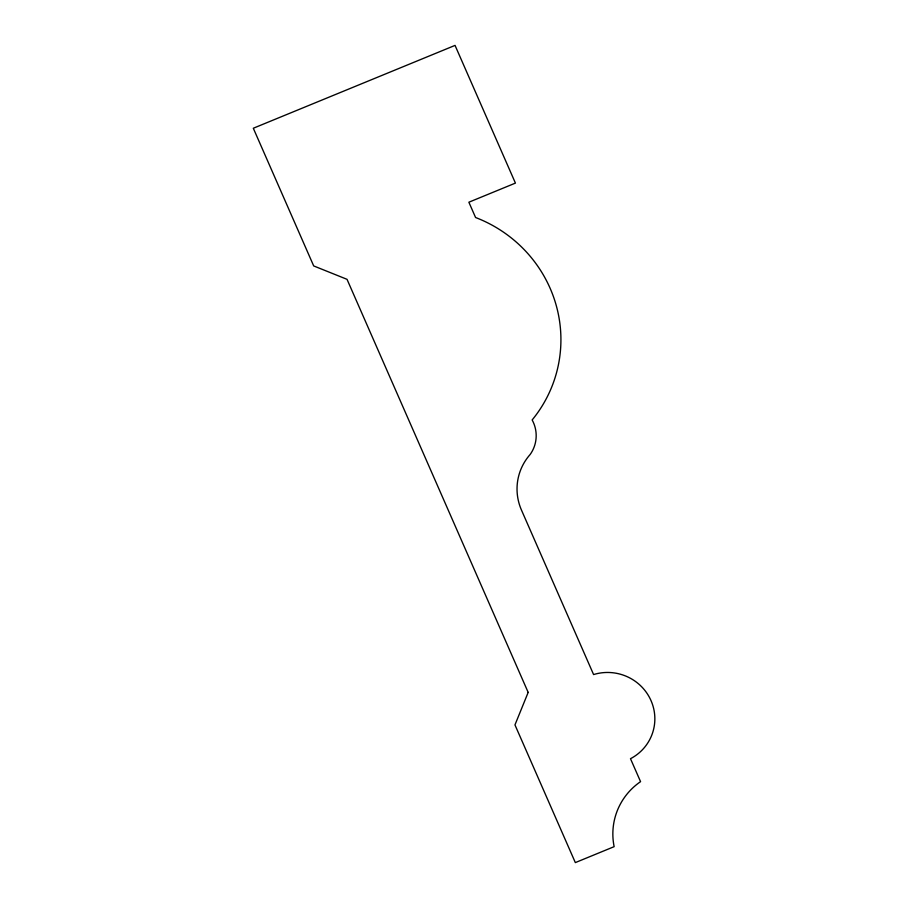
<?xml version="1.0" encoding="UTF-8"?>
<svg xmlns="http://www.w3.org/2000/svg" width="908" height="908" viewBox="0 0 908 908"><rect width="100%" height="100%" fill="white"/><g stroke="black" fill="none" stroke-linecap="round" stroke-linejoin="round"><path stroke-width="1.36" d="M528.172 692.395L514.961 724.902L575.332 862.6L614.137 846.665A66.057 64.491 17 0 1 640.56 781.652L630.492 758.702A46.773 45.672 17 0 0 651.025 700.624A46.773 45.672 17 0 0 593.594 674.565L521.487 510.126A54.321 53.027 17 0 1 530.17 454.465A33.846 33.04 17 0 0 532.156 419.95A132.284 129.152 17 0 0 475.576 217.511L468.869 202.212L515.426 183.098L455.044 45.4L253.309 128.244L313.691 265.93L347.026 279.324L528.172 692.395"/></g></svg>
